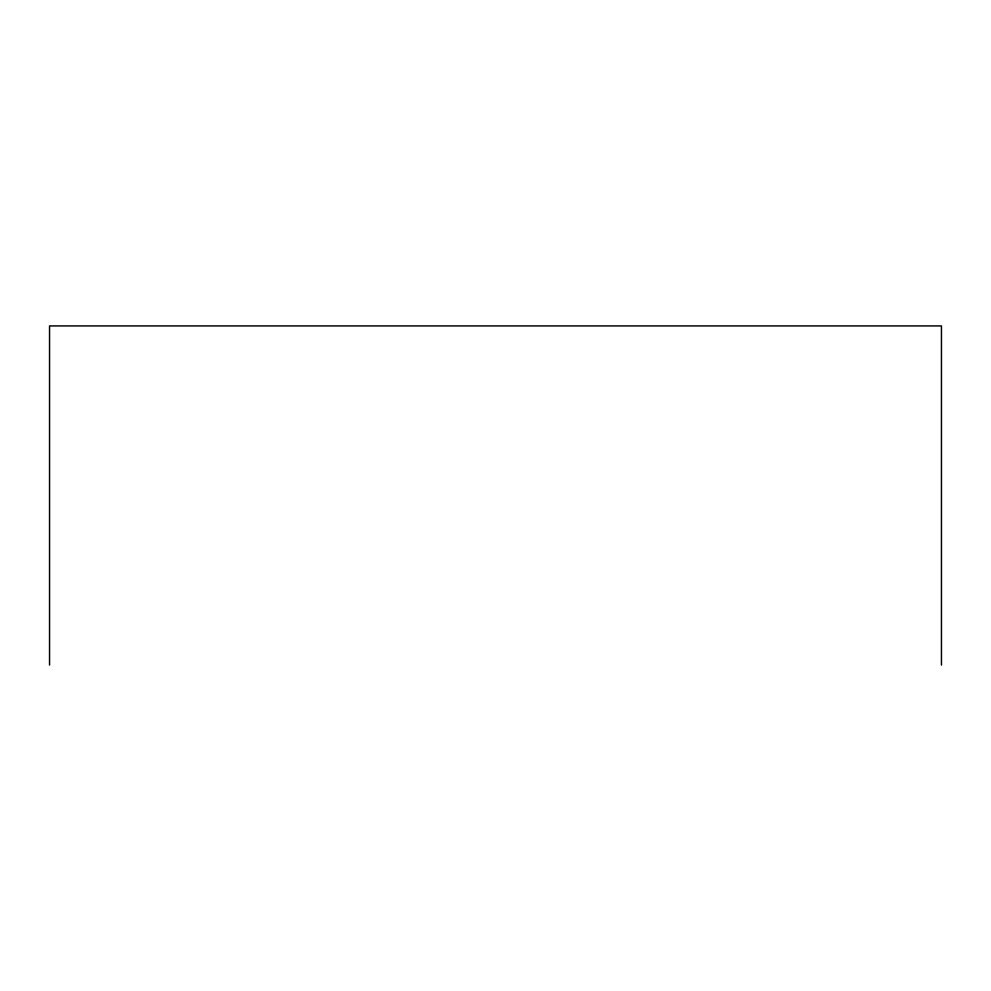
<?xml version="1.0" encoding="UTF-8"?>
<svg xmlns="http://www.w3.org/2000/svg" width="991" height="991" viewBox="0 0 991 991"><rect width="100%" height="100%" fill="white"/><g stroke="black" fill="none" stroke-linecap="round" stroke-linejoin="round"><path stroke-width="1.49" d="M941.45 665.072L941.45 325.928L49.55 325.928L49.55 665.072"/></g></svg>
